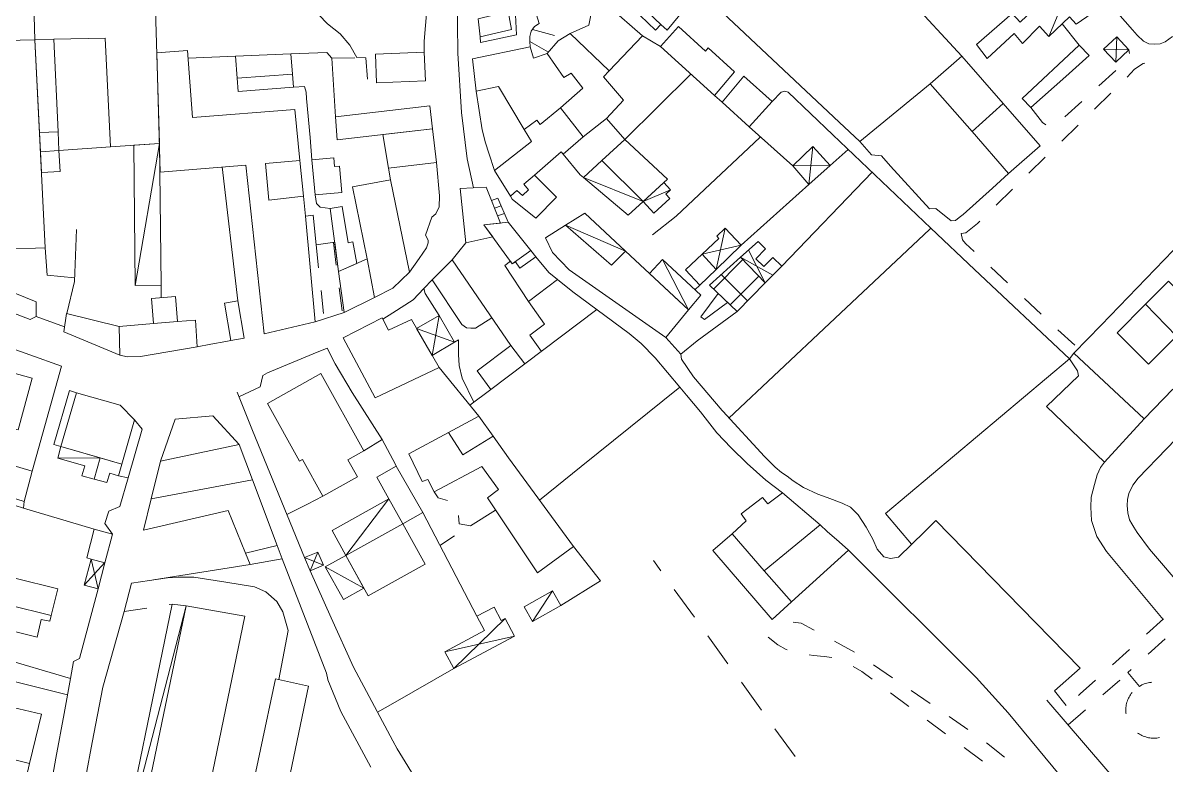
# Model space of a CAD drawing. Header units: millimetres. Extents: x 4297 to 8160, y 446 to 1634.
# Drawn here: x 7338.6 to 7588.2, y 894.6 to 1056.5 of the extents above; entities that cross this region are included whole.
import ezdxf

# ---------------------------------------------------------------- set-up
doc = ezdxf.new("R2010")
doc.units = ezdxf.units.MM
doc.header["$LTSCALE"] = 0.1
doc.layers.add('1_CARTIGLIO', color=7, linetype='Continuous', lineweight=9)

msp = doc.modelspace()

# ---------------------------------------------------------------- linework, layer by layer
at = {"layer": '1_CARTIGLIO'}
for p, q in [((7543.65, 1049.3), (7523.29, 1071.34)), ((7427.31, 1065.08, 228.28), (7426.25, 1052.59, 228.28)), ((7485.75, 1064.12), (7495.02, 1055.4)), ((7433.56, 1056, 230.67), (7433.6, 1061.11, 230.67)), ((7446.06, 1061.19), (7446.37, 1053.96)), ((7575.59, 1061.1), (7580.91, 1055.06)), ((7405.14, 1056.31, 228.55), (7403.23, 1058.29, 228.55)), ((7407.92, 1054.17, 228.53), (7405.14, 1056.31, 228.53)), ((7433.6, 1050.3, 230.67), (7433.56, 1056, 230.67)), ((7569.22, 1051.7), (7565.54, 1056.36)), ((7409.99, 1051.7, 228.53), (7407.92, 1054.17, 228.53)), ((7438.58, 1052.25), (7438.46, 1053.52)), ((7446.37, 1053.96), (7438.58, 1052.25)), ((7449.88, 1055.13), (7454.71, 1053.79)), ((7473.93, 1053.69), (7477.81, 1051.4)), ((7495.02, 1055.4), (7516.87, 1034.85)), ((7580.91, 1055.06), (7581.87, 1053.88)), ((7581.87, 1053.88), (7583.3, 1052.57)), ((7587.99, 1052.4), (7589.62, 1053.58)), ((7411.55, 1048.96, 228.53), (7409.99, 1051.7, 228.53)), ((7426.25, 1052.59, 228.28), (7426.26, 1050.15, 228.28)), ((7449.31, 1052.46), (7453.38, 1050.15)), ((7569.22, 1051.7, 232.42), (7556.78, 1040.01, 232.42)), ((7583.3, 1052.57), (7584.48, 1051.96)), ((7584.48, 1051.96), (7585.66, 1051.89)), ((7585.66, 1051.89), (7586.91, 1051.99)), ((7586.91, 1051.99), (7587.99, 1052.4)), ((7385.06, 1049.27), (7374.71, 1048.87)), ((7404.98, 1050.05, 225.68), (7397.12, 1049.82, 225.68)), ((7406.09, 1048.83, 226.56), (7404.98, 1050.05, 226.56)), ((7406.09, 1048.83), (7411.09, 1048.94)), ((7406.89, 1036.02, 226.6), (7406.09, 1048.83, 226.6)), ((7413.53, 1048.95, 228.55), (7411.55, 1048.96, 228.55)), ((7413.86, 1044.23, 228.55), (7413.53, 1048.95, 228.55)), ((7433.6, 1049.97, 230.67), (7433.6, 1050.3, 230.67)), ((7434.42, 1037.01, 230.67), (7433.6, 1049.97, 230.67)), ((7566.31, 1044.84, 232.32), (7571.42, 1049.4, 232.32)), ((7580.24, 1049.9), (7580.1, 1050.65)), ((7465.38, 1044.76), (7466.67, 1046.11)), ((7573.51, 1042.78), (7577.21, 1046.15)), ((7579.71, 1044.72), (7581.31, 1046.44)), ((7581.31, 1046.44), (7583.2, 1047.71)), ((7583.2, 1047.71), (7583.56, 1047.76)), ((7469.73, 1039.69), (7465.38, 1044.76)), ((7470.09, 1031.13), (7484.47, 1045.38)), ((7536.73, 1043.26, 233.08), (7521.33, 1030.65, 233.08)), ((7558.69, 1038.05, 232.36), (7566.31, 1044.84, 232.36)), ((7397.7, 1042.53, 224.26), (7400.12, 1042.66, 224.26)), ((7400.12, 1042.66, 224.3), (7400.46, 1041.43, 224.3)), ((7400.46, 1041.43, 224.3), (7400.59, 1040.02, 224.3)), ((7438.91, 1033.2, 232.77), (7437.62, 1041.66, 232.77)), ((7504.2, 1041.44), (7502.22, 1039.36)), ((7504.96, 1041.65), (7504.2, 1041.44)), ((7505.74, 1041.42), (7504.96, 1041.65)), ((7515.46, 1032.15), (7505.74, 1041.42)), ((7572.57, 1037.71), (7576.15, 1041.21)), ((7400.59, 1040.02, 223.97), (7401.33, 1031.52, 223.97)), ((7466.02, 1035.7), (7469.73, 1039.69)), ((7489.66, 1040.68), (7491.28, 1039.22)), ((7556.78, 1040.01, 232.44), (7558.69, 1038.05, 232.44)), ((7566.12, 1036.05), (7569.81, 1039.41)), ((7435.67, 1026.85, 230.67), (7434.42, 1037.01, 230.67)), ((7558.69, 1038.05), (7561.24, 1034.83)), ((7497.21, 1033.83), (7506.71, 1025.39)), ((7516.87, 1034.85), (7521.33, 1030.65)), ((7561.24, 1034.83), (7561.95, 1034.3)), ((7565.42, 1030.73), (7568.99, 1034.22)), ((7401.33, 1031.52, 223.94), (7401.75, 1026.69, 223.94)), ((7439.67, 1030.36, 232.8), (7438.91, 1033.2, 232.8)), ((7498.31, 1030.39), (7499.62, 1031.62)), ((7536.87, 1011.76), (7515.46, 1032.15)), ((7440.37, 1028.12, 232.8), (7439.67, 1030.36, 232.8)), ((7486.28, 1019.1), (7498.31, 1030.39)), ((7514.88, 1025.41), (7518.83, 1028.95)), ((7521.33, 1030.65), (7523.88, 1027.78)), ((7429.63, 1018.82, 224.63), (7428.97, 1026.08, 224.63)), ((7437.03, 1020.55, 230.66), (7435.67, 1026.85, 230.66)), ((7441.6, 1024.32, 232.81), (7440.37, 1028.12, 232.81)), ((7523.88, 1027.78), (7526.11, 1027.52)), ((7558.26, 1023.75), (7561.84, 1027.24)), ((7385.6, 995.88), (7382.15, 1025.1)), ((7418.47, 1024.87, 225.15), (7418.93, 1022.32, 225.15)), ((7504.31, 1003.47), (7524.03, 1023.99)), ((7528.06, 1025.28), (7536.59, 1015.94)), ((7550.34, 1020.51), (7553.83, 1023.65)), ((7495.48, 1008.05), (7510.25, 1021.27)), ((7402.42, 1019.05, 223.27), (7402.78, 1017.15, 223.27)), ((7429.49, 1016.39, 224.4), (7429.63, 1018.82, 224.4)), ((7481.27, 1014.38), (7486.28, 1019.1)), ((7543.9, 1014.71), (7550.34, 1020.51)), ((7551.1, 1016.76), (7554.68, 1020.26)), ((7402.78, 1017.15, 223.27), (7403.53, 1016.35, 223.27)), ((7403.53, 1016.35, 223.26), (7405.74, 1016.08, 223.26)), ((7428.82, 1014.86, 223.99), (7429.49, 1016.39, 223.99)), ((7536.59, 1015.94), (7537.93, 1016.07)), ((7537.93, 1016.07), (7541.31, 1013.38)), ((7427.92, 1014.16, 223.88), (7428.82, 1014.86, 223.88)), ((7476.09, 1010.27), (7481.27, 1014.38)), ((7541.31, 1013.38), (7542.24, 1013.44)), ((7542.24, 1013.44), (7543.07, 1014.05)), ((7543.07, 1014.05), (7543.9, 1014.71)), ((7350.35, 1011.43), (7349.88, 1000.1)), ((7514.7, 990.92), (7536.56, 1011.46)), ((7536.56, 1011.46), (7536.87, 1011.76)), ((7546.42, 1002.76), (7536.87, 1011.76)), ((7544.47, 1010.75), (7547.03, 1012.79)), ((7547.03, 1012.79), (7547.52, 1013.27)), ((7594.84, 1012.19), (7574.01, 990.6)), ((7406.42, 1008.63), (7407.06, 1003.67)), ((7427.12, 1009.12), (7426.57, 1010.24)), ((7426.73, 1007.46), (7427.14, 1008.55)), ((7427.14, 1008.55), (7427.12, 1009.12)), ((7433.85, 1006.68, 224.57), (7435.35, 1008.53, 224.57)), ((7543.45, 1010.57), (7544.47, 1010.75)), ((7543.45, 1010.57), (7543.8, 1009.22)), ((7543.8, 1009.22), (7544.43, 1008.39)), ((7544.43, 1008.39), (7546.31, 1006.64)), ((7343.94, 1001.48), (7343.53, 1007.49)), ((7402.68, 1008.09), (7403.21, 1003.12)), ((7425.13, 1005.1), (7426.73, 1007.46)), ((7432.35, 1004.83, 224.58), (7433.85, 1006.68, 224.58)), ((7450.66, 1005.5, 231.23), (7449.56, 1006.85, 231.23)), ((7423.02, 1002.17), (7425.13, 1005.1)), ((7427.99, 1000.49, 224.57), (7432.35, 1004.83, 224.57)), ((7445.14, 986.18), (7432.35, 1004.83)), ((7567.12, 983.26), (7546.42, 1002.76)), ((7549.97, 1003.23), (7553.63, 999.82)), ((7349.88, 1000.1), (7348.21, 993.14)), ((7368.87, 999.33), (7368.86, 996.61)), ((7407.7, 998.71), (7408.33, 993.75)), ((7426.14, 998.56), (7423.87, 996.1)), ((7426.46, 997.47), (7426.14, 998.56)), ((7434.49, 990.75, 224.54), (7427.99, 1000.49, 224.54)), ((7458.73, 997.86, 231.25), (7455.38, 1000.55, 231.25)), ((7485.37, 998.3), (7486.42, 999.31)), ((7403.73, 998.15), (7404.25, 993.17)), ((7423.87, 996.1), (7419.4, 993.28)), ((7429.51, 992.72), (7426.46, 997.47)), ((7471, 988.77, 231.01), (7458.73, 997.86, 231.01)), ((7486.63, 992.44), (7490.46, 997.48)), ((7557.28, 996.41), (7560.94, 993.01)), ((7448.21, 982.13), (7463.92, 994.01)), ((7452.49, 990.83, 231.23), (7449.06, 995.78, 231.23)), ((7494.56, 993.57), (7485.81, 987.14)), ((7492.49, 995.54), (7487.42, 991.81)), ((7419.4, 993.28), (7417.22, 991.9)), ((7437.42, 989.92), (7441.03, 992.18)), ((7487.42, 991.81), (7486.63, 992.44)), ((7492.79, 970.33), (7514.7, 990.92)), ((7435.51, 989.98, 224.59), (7434.49, 990.75, 224.59)), ((7436.43, 989.92, 224.59), (7435.51, 989.98, 224.59)), ((7437.42, 989.92, 224.58), (7436.43, 989.92, 224.58)), ((7452.49, 990.83), (7449.31, 988.43)), ((7449.31, 988.43), (7451.84, 984.87)), ((7473.59, 986.56), (7471, 988.77)), ((7564.6, 989.6), (7568.26, 986.19)), ((7574.01, 990.6), (7568.1, 984.47)), ((7347.1, 981.62), (7332.19, 986.93)), ((7376.69, 985.86), (7379.71, 986.42)), ((7382.98, 987.03), (7384.04, 987.23)), ((7432.89, 986.86), (7433.73, 987.38)), ((7433.73, 987.38), (7433.74, 984.17)), ((7476.71, 983.43), (7473.59, 986.56)), ((7482.3, 984.24, 232.2), (7485.81, 987.14, 232.2)), ((7402.01, 984.3), (7392.04, 980.17)), ((7405.07, 985.6), (7402.01, 984.3)), ((7405.07, 985.6, 220.25), (7406.82, 982.18, 220.25)), ((7433.74, 984.17), (7433.87, 981.82)), ((7482.09, 977.09), (7476.71, 983.43)), ((7482.39, 983.15, 232.2), (7482.3, 984.24, 232.2)), ((7568.1, 984.47), (7567.12, 983.26)), ((7568.1, 984.47), (7583.46, 970.14)), ((7340.66, 958.76), (7347.1, 981.62)), ((7406.82, 982.18, 220.53), (7410.55, 975.92, 220.53)), ((7438.16, 970.76, 223.76), (7429.52, 981.37, 223.76)), ((7433.87, 981.82), (7434.54, 979.03)), ((7485.06, 979.29, 232.2), (7482.39, 983.15, 232.2)), ((7391.02, 979.63), (7390.47, 977.14)), ((7392.04, 980.17), (7391.02, 979.63)), ((7434.54, 979.03), (7437.1, 973.78)), ((7491.31, 971.94, 232.12), (7485.06, 979.29, 232.12)), ((7388.8, 967.63, 218.08), (7385.39, 975.97, 218.08)), ((7410.55, 975.92, 220.58), (7417.05, 965.65, 220.58)), ((7440.82, 976.58), (7436.23, 973.12)), ((7482.09, 977.09), (7460.49, 959.73)), ((7483.55, 975.32), (7482.09, 977.09)), ((7583.46, 970.14), (7589.69, 976.64)), ((7486.55, 971.69), (7483.55, 975.32)), ((7490.13, 967.13), (7486.55, 971.69)), ((7491.42, 971.81, 232.12), (7491.31, 971.94, 232.12)), ((7500.56, 961.93, 232.12), (7491.42, 971.81, 232.12)), ((7364.7, 967.9), (7363.03, 969.9)), ((7371.88, 970.05), (7368.71, 960.9)), ((7380.15, 970.8), (7371.88, 970.05)), ((7385.85, 964.57), (7380.15, 970.8)), ((7574.8, 960.68), (7583.46, 970.14)), ((7361.6, 957.28), (7364.7, 967.9)), ((7400.15, 939.86, 218.08), (7388.8, 967.63, 218.08)), ((7493.24, 963.83), (7490.13, 967.13)), ((7417.05, 965.65, 220.4), (7413.1, 963.19, 220.4)), ((7419.4, 961.29), (7417.05, 965.65)), ((7496.74, 960.4), (7493.24, 963.83)), ((7420.17, 959.86), (7419.4, 961.29)), ((7502.87, 959.64, 232.08), (7500.56, 961.93, 232.08)), ((7460.49, 959.73), (7451.42, 952.43)), ((7500.85, 956.76), (7496.74, 960.4)), ((7504.24, 958.47, 232.01), (7502.87, 959.64, 232.01)), ((7505.46, 957.61, 231.95), (7504.24, 958.47, 231.95)), ((7361.6, 957.28), (7359.53, 957.72)), ((7359.84, 950.99, 215.48), (7361.6, 957.28, 215.48)), ((7504.46, 953.97), (7500.85, 956.76)), ((7506.8, 956.65, 231.89), (7505.46, 957.61, 231.89)), ((7509.03, 955.18, 231.87), (7506.8, 956.65, 231.87)), ((7324.46, 955.19), (7338.79, 950.69)), ((7428.42, 954.21), (7429.27, 952.94)), ((7512.21, 953.74, 231.81), (7509.03, 955.18, 231.81)), ((7514.26, 952.98, 231.72), (7512.21, 953.74, 231.72)), ((7338.93, 952.1), (7338.79, 950.69)), ((7357.38, 949.97, 215.04), (7359.84, 950.99, 215.04)), ((7400.77, 951.56), (7404.14, 953.28)), ((7429.27, 952.94), (7431.35, 952.34)), ((7517.51, 951.78, 231.54), (7514.26, 952.98, 231.54)), ((7519.3, 950.85, 231.25), (7517.51, 951.78, 231.25)), ((7338.79, 950.69), (7354.23, 946.06)), ((7425.93, 949.73), (7437.74, 927.06)), ((7433.73, 949.08), (7433.89, 947.24)), ((7436.36, 946.77), (7441.85, 950.23)), ((7520.96, 949.19, 231.24), (7519.3, 950.85, 231.24)), ((7522.77, 946.53, 231.23), (7520.96, 949.19, 231.23)), ((7358.21, 945.02), (7356.55, 947.32)), ((7433.89, 947.24), (7436.36, 946.77)), ((7514.26, 945.6), (7512.71, 946.99)), ((7524.17, 943.91, 231.23), (7522.77, 946.53, 231.23)), ((7537.96, 947.94, 231.36), (7535.56, 945.6, 231.36)), ((7556.61, 928.9, 231.42), (7537.96, 947.94, 231.42)), ((7429.64, 942.54), (7432.9, 944.59)), ((7525.13, 941.71, 231.23), (7524.17, 943.91, 231.23)), ((7535.56, 945.6, 231.23), (7529.78, 939.94, 231.23)), ((7464.74, 934.77), (7458.82, 942.31)), ((7518.87, 941.46, 229.36), (7506.44, 930.2, 229.36)), ((7518.87, 941.46), (7516.83, 943.3)), ((7526.59, 940.01, 231.23), (7525.13, 941.71, 231.23)), ((7404.92, 914.64, 216.11), (7395.23, 939.58, 216.11)), ((7477.94, 936.99), (7476.34, 939.21)), ((7528.03, 939.66, 231.23), (7526.59, 940.01, 231.23)), ((7529.78, 939.94, 231.23), (7528.03, 939.66, 231.23)), ((7367.13, 935.03), (7388.26, 938.35)), ((7405.96, 926.71, 218.09), (7401.34, 936.99, 218.09)), ((7370.19, 935.48, 213.92), (7362.37, 934.32, 213.92)), ((7372.59, 935.61, 214.16), (7370.19, 935.48, 214.16)), ((7375.93, 935.6, 214.21), (7372.59, 935.61, 214.21)), ((7382.92, 934.51, 214.22), (7375.93, 935.6, 214.22)), ((7389.24, 933.53, 214.25), (7382.92, 934.51, 214.25)), ((7391.7, 932.38, 214.28), (7389.24, 933.53, 214.28)), ((7456.09, 929.39), (7464.74, 934.77)), ((7350.99, 917.87), (7355.06, 933.08)), ((7394.06, 930.27, 214.07), (7391.7, 932.38, 214.07)), ((7485.25, 926.86), (7480.86, 932.94)), ((7360.73, 928.08), (7365.67, 928.85)), ((7370.61, 929.62), (7371.26, 929.72)), ((7395.42, 928.06, 214.07), (7394.06, 930.27, 214.07)), ((7569.48, 915.77, 230.62), (7556.61, 928.9, 230.62)), ((7360.73, 928.08), (7356.1, 911.6)), ((7396.53, 923.97, 214.06), (7395.42, 928.06, 214.06)), ((7410.79, 915.97, 218.09), (7405.96, 926.71, 218.09)), ((7587.67, 926.49), (7583.95, 923.15)), ((7394.5, 913.28, 214.06), (7396.53, 923.97, 214.06)), ((7508.56, 925.55), (7506.8, 925.79)), ((7511.24, 924.14), (7508.56, 925.55)), ((7511.41, 924.05), (7511.24, 924.14)), ((7492.57, 916.73), (7488.18, 922.81)), ((7501.31, 922.5), (7503.48, 920.81)), ((7520.19, 919.26), (7515.8, 921.65)), ((7584.29, 918.81), (7588.02, 922.15)), ((7349.04, 913.51), (7331.33, 918.73)), ((7503.48, 920.81), (7505.26, 919.81)), ((7505.26, 919.81), (7505.46, 919.76)), ((7510.33, 918.66), (7511.23, 918.49)), ((7511.23, 918.49), (7513.56, 918.3)), ((7580.24, 919.8), (7576.52, 916.46)), ((7349.72, 917.23), (7350.99, 917.87)), ((7419.4, 899.91, 218.09), (7410.79, 915.97, 218.09)), ((7513.56, 918.3), (7515.28, 918.04)), ((7519.87, 916.08), (7521.78, 914.99)), ((7528.47, 913.66), (7524.35, 916.49)), ((7348.38, 909.92), (7330.34, 914.4)), ((7347.64, 905.85), (7349.04, 913.51)), ((7405.21, 913.28), (7404.92, 914.64)), ((7432.71, 915.7), (7419.4, 908.06)), ((7521.78, 914.99), (7524.03, 913.33)), ((7563.85, 910.77, 230.07), (7569.48, 915.77, 230.07)), ((7579.85, 914.82), (7580.57, 915.47)), ((7582.43, 911.72), (7579.85, 914.82)), ((7356.1, 911.6), (7353.78, 899.54)), ((7405.23, 913.2), (7405.21, 913.28)), ((7408.03, 906.27), (7405.23, 913.2)), ((7499.89, 906.6), (7495.5, 912.67)), ((7572.8, 913.11), (7569.47, 910.12)), ((7574.38, 909.91), (7578.1, 913.14)), ((7578.1, 913.14), (7578.15, 913.08)), ((7582.89, 912.08), (7582.43, 911.72)), ((7583.17, 912.21), (7582.89, 912.08)), ((7583.45, 912.32), (7583.17, 912.21)), ((7583.73, 912.41), (7583.45, 912.32)), ((7584.02, 912.49), (7583.73, 912.41)), ((7584.31, 912.56), (7584.02, 912.49)), ((7584.61, 912.61), (7584.31, 912.56)), ((7584.91, 912.65), (7584.61, 912.61)), ((7585.1, 912.66), (7584.91, 912.65)), ((7528.04, 910.34), (7532.06, 907.36)), ((7536.72, 908.01), (7532.6, 910.84)), ((7581.03, 886.9, 227.1), (7562.16, 908.76, 227.1)), ((7566.43, 907.6, 230.34), (7563.85, 910.77, 230.34)), ((7569.47, 910.12), (7569.07, 909.78)), ((7579.76, 908.61), (7579.67, 908.33)), ((7579.87, 908.89), (7579.76, 908.61)), ((7579.99, 909.17), (7579.87, 908.89)), ((7580.13, 909.44), (7579.99, 909.17)), ((7580.28, 909.69), (7580.13, 909.44)), ((7580.43, 909.95), (7580.28, 909.69)), ((7580.6, 910.19), (7580.43, 909.95)), ((7580.78, 910.43), (7580.6, 910.19)), ((7414.62, 894.12), (7408.03, 906.27)), ((7419.4, 908.06), (7416.06, 906.14)), ((7566.81, 903.37), (7570.6, 906.64)), ((7579.44, 907.15), (7579.42, 906.85)), ((7579.42, 906.85), (7579.42, 906.55)), ((7579.42, 906.55), (7579.42, 906.25)), ((7579.42, 906.25), (7579.45, 905.95)), ((7579.48, 907.45), (7579.44, 907.15)), ((7579.53, 907.74), (7579.48, 907.45)), ((7579.59, 908.04), (7579.53, 907.74)), ((7579.67, 908.33), (7579.59, 908.04)), ((7345.87, 896.13), (7347.64, 905.85)), ((7536.07, 904.38), (7540.08, 901.4)), ((7544.97, 902.36), (7540.85, 905.19)), ((7579.45, 905.95), (7579.47, 905.75)), ((7507.21, 896.46), (7502.81, 902.54)), ((7581.99, 901.6), (7582.16, 901.48)), ((7582.16, 901.48), (7582.41, 901.32)), ((7582.41, 901.32), (7582.67, 901.18)), ((7582.67, 901.18), (7582.94, 901.05)), ((7582.94, 901.05), (7583.21, 900.93)), ((7420.34, 898.17, 217.06), (7419.4, 899.91, 217.06)), ((7552.92, 896.3), (7549.03, 899.46)), ((7583.21, 900.93), (7583.49, 900.82)), ((7583.49, 900.82), (7583.78, 900.73)), ((7583.78, 900.73), (7584.07, 900.65)), ((7584.07, 900.65), (7584.36, 900.58)), ((7584.36, 900.58), (7584.66, 900.53)), ((7584.66, 900.53), (7584.96, 900.49)), ((7584.96, 900.49), (7585.26, 900.48)), ((7585.26, 900.48), (7585.56, 900.48)), ((7585.56, 900.48), (7585.85, 900.48)), ((7585.85, 900.48), (7586.16, 900.51)), ((7586.16, 900.51), (7586.46, 900.55)), ((7586.46, 900.55), (7586.75, 900.6)), ((7586.75, 900.6), (7586.75, 900.6)), ((7342.34, 876.33), (7345.87, 896.13)), ((7422.13, 895.28, 216.95), (7420.34, 898.17, 216.95)), ((7544.1, 898.41), (7548.11, 895.43)), ((7428.26, 885.38, 216.91), (7422.13, 895.28, 216.91))]:
    msp.add_line(p, q, dxfattribs=at)
for points in [[(7340.5, 1078.8), (7345.65, 1078.83), (7366.98, 1078.86), (7368.44, 1030.26), (7357.79, 1029.49), (7356.62, 1053.22), (7345.42, 1052.96), (7341.23, 1052.86), (7340.5, 1078.8)], [(7449.05, 1064.08), (7451.37, 1056.38), (7450.31, 1055.74), (7449.61, 1054.72), (7449.32, 1053.54), (7449.31, 1052.46), (7449.41, 1051.34), (7450.11, 1048.82), (7453.11, 1049.83), (7455.51, 1052.64), (7458.13, 1054.23), (7462.19, 1056.04), (7463.53, 1062.63), (7464.87, 1069.29), (7464.42, 1070.66), (7449.05, 1064.08)], [(7546.81, 1051.83), (7549.17, 1048.77), (7555.02, 1054.21), (7556.9, 1052.07), (7560.61, 1055.83), (7562.59, 1053.56), (7567.13, 1057.86), (7568.62, 1056.23), (7575.59, 1061.1), (7568.87, 1068.62), (7556.33, 1056.73), (7554.58, 1058.56), (7546.81, 1051.83)], [(7562.59, 1053.56), (7568.87, 1068.62)], [(7477.88, 1056.18), (7471.23, 1062.62), (7472.13, 1063.55), (7476.51, 1068.08), (7484.48, 1061.24), (7479.3, 1054.99), (7477.88, 1056.18)], [(7466.67, 1046.11), (7473.93, 1053.69), (7466.57, 1060.12), (7463.53, 1062.63), (7462.19, 1056.04), (7458.13, 1054.23), (7466.67, 1046.11)], [(7477.88, 1056.18), (7471.23, 1062.62), (7470.02, 1061.37), (7476.72, 1054.92), (7477.88, 1056.18)], [(7438.46, 1053.51), (7445.35, 1055.12), (7444.59, 1059), (7438.07, 1057.44), (7438.46, 1053.51)], [(7489.66, 1040.68), (7493.99, 1045.9), (7488.28, 1051.08), (7487.63, 1050.37), (7481.79, 1055.74), (7477.81, 1051.41), (7489.66, 1040.68)], [(7275.68, 1050.89), (7305.09, 1050.82), (7305.09, 1051.87), (7326.96, 1052.47), (7326.88, 1054.98), (7331.53, 1055.05), (7331.62, 1052.6), (7341.23, 1052.86), (7343.53, 1007.49), (7317.87, 1006.58), (7317.71, 1011.59), (7306, 1011.23), (7305.96, 1004.97), (7269.17, 1018.83), (7270.77, 1035.46), (7273.34, 1044.14), (7274.37, 1044.1), (7275.68, 1050.89)], [(7577.24, 1047.97), (7574.58, 1050.82), (7577.45, 1053.49), (7580.1, 1050.65), (7577.24, 1047.97)], [(7577.45, 1053.49), (7577.24, 1047.97)], [(7341.23, 1052.86), (7345.42, 1052.96), (7346.33, 1032.76), (7342.25, 1032.65), (7341.23, 1052.86)], [(7357.79, 1029.49), (7346.52, 1028.68), (7346.33, 1032.76), (7345.42, 1052.96), (7356.62, 1053.22), (7357.79, 1029.49)], [(7448.1, 1033.27), (7450.82, 1035.31), (7451.58, 1034.36), (7455.99, 1038.02), (7460.88, 1042.29), (7458.31, 1045.54), (7456.74, 1044.63), (7453.11, 1049.83), (7450.11, 1048.82), (7449.41, 1051.34), (7436.8, 1048.68), (7437.62, 1041.66), (7442.5, 1042.7), (7448.1, 1033.27)], [(7569.22, 1051.7), (7571.42, 1049.4)], [(7574.58, 1050.82), (7580.1, 1050.65)], [(7387.31, 1025.52), (7391.29, 988.69), (7402.45, 991.35), (7400.31, 1014.4), (7399.88, 1018.7), (7392.36, 1017.86), (7391.63, 1025.88), (7399.1, 1026.49), (7397.99, 1037.65), (7375.7, 1035.9), (7374.58, 1050.53), (7367.92, 1050.02), (7368.59, 1023.98), (7387.31, 1025.52)], [(7397.47, 1045.36), (7397.12, 1049.82), (7385.06, 1049.27), (7385.42, 1044.48), (7397.47, 1045.36)], [(7415.87, 1043.48), (7415.62, 1049.71), (7426.26, 1050.15), (7426.52, 1043.91), (7415.87, 1043.48)], [(7552.65, 1038.98), (7545.85, 1032.81), (7536.73, 1043.26), (7543.65, 1049.3), (7552.65, 1038.98)], [(7397.7, 1042.53), (7397.47, 1045.36), (7385.42, 1044.48), (7385.65, 1041.58), (7397.7, 1042.53)], [(7491.28, 1039.22), (7496.05, 1044.95), (7502.22, 1039.36), (7497.21, 1033.84), (7491.28, 1039.22)], [(7428.08, 1033.43), (7427.48, 1038.45), (7406.89, 1036.02), (7407.24, 1031), (7428.08, 1033.43)], [(7560.75, 1029.69), (7553.83, 1023.65), (7545.85, 1032.81), (7552.65, 1038.98), (7560.75, 1029.69)], [(7456.17, 1028.4), (7456.58, 1027.9), (7460.96, 1031.65), (7455.99, 1038.02), (7451.58, 1034.36), (7450.82, 1035.31), (7448.1, 1033.27), (7449.66, 1030.65), (7441.6, 1024.31), (7445.08, 1018.76), (7446.49, 1019.99), (7447.69, 1018.88), (7449.06, 1020.12), (7448.03, 1021.33), (7450.36, 1023.35), (7456.17, 1028.4)], [(7418.47, 1024.87), (7417.21, 1032.16), (7428.09, 1033.43), (7428.97, 1026.08), (7418.47, 1024.87)], [(7461, 1022.82), (7465.07, 1026.54), (7470.09, 1031.13), (7466.02, 1035.7), (7460.96, 1031.65), (7456.58, 1027.9), (7460.34, 1023.39), (7461, 1022.82)], [(7342.47, 1028.4), (7342.25, 1032.65), (7346.33, 1032.76), (7346.52, 1028.68), (7342.47, 1028.4)], [(7470.09, 1031.13), (7465.07, 1026.54), (7474.03, 1017.58), (7479.34, 1022.44), (7470.09, 1031.13)], [(7342.47, 1028.4), (7346.52, 1028.69), (7346.8, 1024.11), (7342.7, 1023.9), (7342.47, 1028.4)], [(7368.44, 1030.26), (7362.88, 1029.87), (7363.18, 999.27), (7368.87, 999.33), (7368.44, 1030.26)], [(7363.18, 999.27), (7368.44, 1030.26)], [(7510.25, 1021.27), (7506.71, 1025.39), (7511.07, 1029.54), (7514.88, 1025.41), (7510.25, 1021.27)], [(7511.07, 1029.54), (7510.25, 1021.27)], [(7391.63, 1025.88), (7399.1, 1026.49), (7399.88, 1018.7), (7392.36, 1017.86), (7391.63, 1025.88)], [(7402.42, 1019.05), (7401.75, 1026.69), (7406.53, 1027.12), (7406.71, 1025.22), (7407.74, 1025.31), (7408.26, 1019.56), (7402.42, 1019.05)], [(7465.07, 1026.54), (7461, 1022.82), (7470.77, 1014.59), (7474.03, 1017.58), (7465.07, 1026.54)], [(7528.06, 1025.28), (7526.11, 1027.52)], [(7450.36, 1023.35), (7448.03, 1021.33), (7449.06, 1020.12), (7447.69, 1018.88), (7446.49, 1019.99), (7445.08, 1018.76), (7445.49, 1018.11), (7450.65, 1013.93), (7455.16, 1018.52), (7450.36, 1023.35)], [(7506.71, 1025.39), (7514.88, 1025.41)], [(7413.78, 1005.05), (7415.42, 996.66), (7419.4, 998.63), (7423.02, 1002.17), (7418.93, 1022.31), (7410.6, 1020.8), (7413.78, 1005.05)], [(7461, 1022.82), (7474.03, 1017.58)], [(7474.03, 1017.58), (7476.41, 1015.02), (7479.89, 1018.25), (7479.03, 1019.18), (7480.06, 1020.13), (7478.58, 1021.75), (7474.03, 1017.58)], [(7434.1, 1020.4), (7439.81, 1020.68), (7442.91, 1012.86), (7439.31, 1012.49), (7441.22, 1009.84), (7435.35, 1008.53), (7434.1, 1020.4)], [(7440.94, 1017.82), (7442.34, 1018.33)], [(7442.34, 1018.33), (7444.6, 1013.03)], [(7480.06, 1020.13), (7474.03, 1017.58)], [(7405.74, 1016.08), (7408.36, 1016.5), (7409.68, 1008.58), (7410.69, 1008.74), (7411.55, 1004.07), (7407.57, 1002.33), (7405.74, 1016.08)], [(7441.62, 1016.12), (7443.07, 1016.62)], [(7400.31, 1014.4), (7402.04, 1014.59), (7402.68, 1008.09), (7406.73, 1008.67), (7407.57, 1002.33), (7408.76, 993.34), (7402.45, 991.35), (7400.31, 1014.4)], [(7427.92, 1014.16), (7426.57, 1010.24)], [(7442.28, 1014.44), (7443.78, 1014.95)], [(7457.11, 1012.38), (7467.17, 1003.7), (7470.19, 1006.77), (7461.31, 1015.03), (7457.11, 1012.38)], [(7439.31, 1012.49), (7445.48, 1003.94), (7449.56, 1006.85), (7444.6, 1013.03), (7439.31, 1012.49)], [(7457.11, 1012.38), (7467.17, 1003.7), (7470.19, 1006.77), (7483.99, 993.92), (7479, 987.92), (7457.88, 1002.65), (7454.24, 1006.45), (7452.72, 1009.61), (7457.11, 1012.38)], [(7470.19, 1006.77), (7457.11, 1012.38)], [(7489.97, 1002.74), (7486.91, 1006.05), (7490.57, 1009.5), (7490.11, 1009.99), (7491.96, 1011.75), (7495.48, 1008.05), (7489.97, 1002.74)], [(7491.96, 1011.75), (7489.97, 1002.74)], [(7500.71, 999.8), (7495.34, 1005.44), (7499.13, 1008.83), (7500.78, 1007.22), (7498.68, 1005.07), (7500.43, 1003.36), (7502.39, 1005.36), (7504.31, 1003.47), (7500.71, 999.8)], [(7305.96, 1004.97), (7305.99, 1008.16), (7310.88, 1007.9), (7310.85, 1005.08), (7322.59, 1001.97), (7332.13, 999.49), (7341.53, 995.68), (7341.53, 992.49), (7340.25, 991.82), (7305.96, 1004.97)], [(7489.97, 1002.74), (7486.91, 1006.05), (7483.28, 1002.63), (7486.42, 999.31), (7489.97, 1002.74)], [(7486.91, 1006.05), (7495.48, 1008.05)], [(7500.71, 999.8), (7497.03, 1006.96)], [(7407.57, 1002.33), (7413.78, 1005.05), (7415.42, 996.66), (7408.76, 993.34), (7407.57, 1002.33)], [(7450.66, 1005.5), (7447.13, 1002.99), (7446.17, 1004.44), (7445.48, 1003.94), (7445.06, 1004.52), (7443.83, 1003.62), (7449.06, 995.78), (7455.38, 1000.55), (7453.44, 1002.11), (7450.66, 1005.5)], [(7483.99, 993.91), (7486.67, 997.12), (7478.28, 1004.89), (7475.46, 1001.86), (7483.99, 993.91)], [(7478.28, 1004.89), (7483.99, 993.91)], [(7494.56, 993.57), (7488.51, 999.33), (7495.34, 1005.44), (7500.71, 999.8), (7494.56, 993.57)], [(7495.84, 1004.91), (7489.41, 998.47)], [(7495.34, 1005.44), (7502.37, 1001.49)], [(7349.91, 1000.88), (7343.94, 1001.48)], [(7496.83, 995.87), (7491.07, 1001.62)], [(7493.03, 995.02), (7499.29, 1001.28)], [(7426.14, 998.56), (7427.99, 1000.49)], [(7590.48, 988.18), (7595.63, 993.34), (7588.76, 1000.19), (7583.73, 995.15), (7590.48, 988.18)], [(7366.72, 996.42), (7371.99, 996.87), (7372.39, 991.36), (7367.19, 990.92), (7366.72, 996.42)], [(7386.96, 987.77), (7384.04, 987.23), (7382.67, 995.39), (7385.6, 995.88), (7386.96, 987.77)], [(7590.48, 988.18), (7584.36, 982.05), (7577.5, 988.9), (7583.73, 995.15), (7590.48, 988.18)], [(7347.76, 990.26), (7341.53, 992.49)], [(7347.59, 989.15), (7348.2, 993.14), (7359.63, 990.28), (7359.84, 984.06), (7347.59, 989.15)], [(7364.31, 983.76), (7361.5, 983.67), (7359.84, 984.06), (7359.63, 990.28), (7367.19, 990.92), (7372.39, 991.36), (7376.31, 991.69), (7376.69, 985.86), (7364.31, 983.76)], [(7423.45, 991.86), (7429.52, 981.37), (7415.56, 974.7), (7408.53, 987.8), (7417.08, 992.18), (7418.46, 989.53), (7423.45, 991.86)], [(7428.03, 983.95), (7432.89, 986.86), (7429.51, 992.72), (7424.6, 989.88), (7428.03, 983.95)], [(7429.51, 992.72), (7428.03, 983.95)], [(7432.89, 986.86), (7424.6, 989.88)], [(7382.98, 987.03), (7379.71, 986.42)], [(7440.82, 976.58), (7437.85, 980.65), (7445.14, 986.18), (7448.21, 982.13), (7440.82, 976.58)], [(7479, 987.93), (7482.3, 984.24)], [(7337.63, 967.74), (7327.71, 970.33), (7330.8, 981.72), (7340.69, 979.05), (7337.63, 967.74)], [(7526.96, 949.49), (7567.12, 983.26)], [(7567.12, 983.26), (7568.87, 980.64), (7569.06, 979.52), (7562.09, 972.86), (7574.8, 960.68), (7573.93, 959.56), (7573.2, 957.96), (7572.56, 955.83), (7571.88, 953.05), (7571.78, 950.91), (7571.96, 947.94), (7573.11, 944.49), (7575.18, 941.17), (7587.6, 926.4)], [(7403.7, 980.02), (7392.04, 973.53), (7399.06, 960.92), (7399.69, 961.28), (7404.14, 953.28), (7411.66, 957.47), (7409.56, 961.22), (7413.1, 963.19), (7403.7, 980.02)], [(7348.83, 976.3), (7345.41, 964.53), (7346.96, 964.09), (7350.35, 975.86), (7348.83, 976.3)], [(7385.78, 974.98), (7390.47, 977.14)], [(7609.64, 914.77), (7607.92, 914.45), (7584.56, 941.73), (7581.89, 945.37), (7581.16, 946.49), (7580.74, 947.22), (7580.24, 948.15), (7579.85, 949.62), (7579.73, 951.24), (7579.8, 952.53), (7580.09, 953.87), (7580.98, 955.65), (7582.13, 957.24), (7600.66, 976.43), (7602.06, 976.39)], [(7350.35, 975.86), (7346.96, 964.09), (7360.28, 960.28), (7363.03, 969.9), (7359.85, 973.11), (7350.35, 975.86)], [(7434.66, 962.27), (7431.57, 967.2), (7438.16, 970.76), (7441.3, 966.37), (7434.66, 962.27)], [(7440.07, 952.91), (7442.46, 954.72), (7438.87, 959.74), (7428.42, 954.2), (7427.05, 956.93), (7425.78, 956.48), (7422.91, 962.52), (7431.57, 967.2), (7434.66, 962.27), (7441.3, 966.37), (7444.68, 961.65), (7458.82, 942.31), (7450.99, 936.58), (7440.07, 952.91)], [(7354.24, 956.99), (7355.53, 961.64), (7346.96, 964.09), (7346.24, 961.6), (7352.15, 959.88), (7351.52, 957.74), (7354.24, 956.99)], [(7366.68, 952.69), (7368.7, 960.9), (7385.85, 964.56), (7388.75, 956.83), (7366.68, 952.69)], [(7355.51, 961.64), (7346.24, 961.6)], [(7355.53, 961.64), (7354.24, 956.99), (7356.96, 956.23), (7357.6, 958.28), (7359.53, 957.72), (7360.28, 960.28), (7355.53, 961.64)], [(7338.93, 952.1), (7332.88, 953.97), (7334.59, 960.57), (7340.66, 958.76), (7338.93, 952.1)], [(7418.55, 952.71), (7415.88, 957.41), (7420.17, 959.85), (7425.93, 949.73), (7421.62, 947.27), (7418.55, 952.71)], [(7383.49, 950.14), (7387.24, 940.86), (7394.13, 942.52), (7388.75, 956.83), (7366.68, 952.69), (7365, 945.86), (7383.49, 950.14)], [(7500.45, 936.97), (7493.49, 945.05), (7496.56, 947.86), (7495.42, 949.39), (7500.14, 952.99), (7501.26, 951.58), (7504.46, 953.97), (7512.71, 946.99), (7500.45, 936.97)], [(7396.29, 949.3), (7400.77, 951.56)], [(7421.62, 947.27), (7409.16, 940.31), (7406.13, 945.76), (7418.56, 952.73), (7421.62, 947.27)], [(7418.56, 952.73), (7409.16, 940.31)], [(7357.38, 949.97), (7356.55, 947.32)], [(7526.96, 949.49), (7532.67, 942.77)], [(7356.56, 938.76), (7353.56, 939.54), (7352.59, 939.8), (7354.23, 946.06), (7358.21, 945.01), (7356.56, 938.76)], [(7426.47, 938.44), (7421.62, 947.27), (7409.16, 940.31), (7414.05, 931.5), (7426.47, 938.44)], [(7506.44, 930.2), (7500.45, 936.97), (7493.49, 945.05), (7489.26, 941.39), (7502.24, 926.4), (7506.44, 930.2)], [(7514.26, 945.6), (7516.83, 943.3)], [(7387.24, 940.86), (7388.26, 938.35), (7395.23, 939.58), (7394.13, 942.52), (7387.24, 940.86)], [(7401.34, 936.99), (7400.15, 939.86), (7403.06, 941.08), (7404.26, 938.21), (7401.34, 936.99)], [(7403.06, 941.08), (7401.34, 936.99)], [(7518.87, 941.46), (7546.74, 913.7), (7553.75, 906.03), (7574.97, 880.32), (7576.41, 878.31)], [(7356.56, 938.76), (7353.56, 939.54), (7352.06, 933.88), (7355.06, 933.08), (7356.56, 938.76)], [(7352.06, 933.88), (7356.56, 938.78)], [(7353.56, 939.54), (7355.06, 933.08)], [(7400.15, 939.86), (7404.26, 938.21)], [(7413.11, 933.19), (7408.63, 930.71), (7404.67, 937.87), (7409.14, 940.33), (7413.11, 933.19)], [(7404.67, 937.87), (7413.11, 933.19)], [(7344.83, 927.26), (7346.25, 933.08), (7336.89, 935.38), (7335.46, 929.6), (7344.83, 927.26)], [(7362.37, 934.32), (7360.73, 928.08)], [(7449.9, 925.9), (7448.06, 929.15), (7454.26, 932.64), (7456.09, 929.39), (7449.9, 925.9)], [(7454.26, 932.64), (7449.9, 925.9)], [(7341.78, 922.54), (7342.67, 926.39), (7344.52, 925.99), (7344.83, 927.26), (7335.46, 929.6), (7334.19, 924.41), (7341.78, 922.54)], [(7396.81, 851.6), (7395.41, 848.8), (7358.92, 869.9), (7371.26, 929.72), (7374.3, 929.35), (7362.15, 870.95), (7396.81, 851.6)], [(7374.3, 929.35), (7358.92, 869.9)], [(7396.81, 851.6), (7402.46, 862.54), (7376.81, 877.4), (7387.13, 927.08), (7374.3, 929.35), (7362.15, 870.95), (7396.81, 851.6)], [(7432.71, 915.7), (7430.78, 919.34), (7439.41, 923.94), (7437.74, 927.06), (7441.52, 929.07), (7443.09, 926.12), (7443.93, 926.57), (7445.97, 922.71), (7432.71, 915.7)], [(7443.93, 926.57), (7432.71, 915.7)], [(7430.78, 919.34), (7445.97, 922.71)], [(7349.72, 917.23), (7349.04, 913.51)], [(7407.99, 870.58), (7411.39, 876.73), (7395.6, 886.02), (7400.99, 911.83), (7393.77, 913.44), (7387.24, 882.56), (7407.99, 870.58)], [(7332.77, 896.8), (7340.12, 894.92), (7342.7, 905.71), (7335.31, 907.47), (7332.77, 896.8)], [(7353.78, 899.54), (7352.39, 892.1)], [(7339.45, 892.13), (7340.12, 894.92), (7332.77, 896.8), (7332.07, 893.89), (7339.45, 892.13)]]:
    msp.add_lwpolyline(points, dxfattribs=at)

doc.saveas('drawing.dxf')
